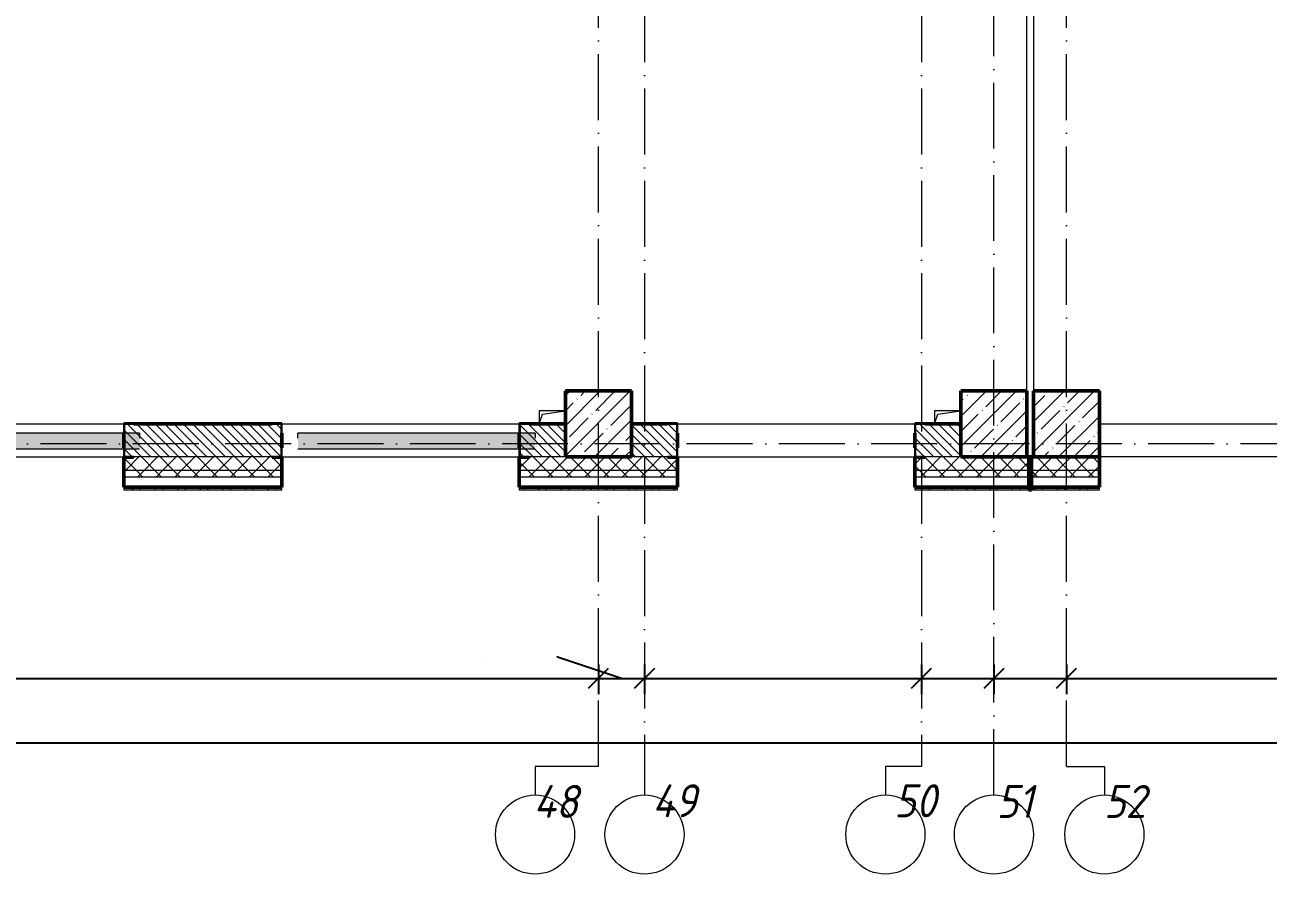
# Model space of a CAD drawing. Header units: millimetres. Extents: x -401725 to 250493, y 305116 to 802890.
# Drawn here: x 48591 to 58021, y 305460 to 311900 of the extents above; entities that cross this region are included whole.
import ezdxf

# ---------------------------------------------------------------- set-up
doc = ezdxf.new("R2010")
doc.units = ezdxf.units.MM
doc.linetypes.add('50_200_ШТРИХ_1Т_ш5_п1_п1_', pattern=[700, 500, -100, 0, -100])
for name, color, linetype, lineweight in [('A-____-____-DIMS', 7, 'Continuous', 9), ('A-FLOR-____-OTLN', 7, 'Continuous', 9), ('A-GENM-____-MCUT', 7, 'Continuous', 25), ('A-GENM-____-OTLN', 7, 'Continuous', 9), ('A-GENM-____-OTLN-1', 7, 'Continuous', 25), ('A-GLAZ-____-OTLN', 7, 'Continuous', 9), ('A-WALL-____-MCUT-2', 7, 'Continuous', 50), ('A-WALL-____-MCUT-3', 7, 'Continuous', 9), ('A-WALL-____-OTLN', 7, 'Continuous', 9), ('A-WALL-____-PATT-1', 7, 'Continuous', 9), ('A-WALL-FNSH-MCUT-1', 7, 'Continuous', 9), ('S-COLS-____-MCUT', 7, 'Continuous', 50), ('S-COLS-____-OTLN', 7, 'Continuous', 9), ('S-GRID-____-IDEN', 7, 'Continuous', 9), ('S-GRID-____-OTLN', 7, 'Continuous', 9), ('S-GRID-____-OTLN-1', 7, '50_200_ШТРИХ_1Т_ш5_п1_п1_', 9)]:
    doc.layers.add(name, color=color, linetype=linetype, lineweight=lineweight)
doc.layers.add('A-GLAZ-____-OTLN-1', color=7, linetype='Continuous', lineweight=9, true_color=0xc0c0c0)
doc.styles.add('ISOCPEUR_I', font='isocpeui.ttf', dxfattribs={"width": 0.9, "height": 2.5})
doc.dimstyles.new('ISO-2_5_0_9К_БОЛЬШОЙ_ОСИ', dxfattribs={"dimscale": 304.8, "dimtxt": 248.995294, "dimasz": 0.492126, "dimexe": 0.393701, "dimexo": 0, "dimgap": 0, "dimtad": 1, "dimdec": 0, "dimzin": 0, "dimdsep": 46, "dimtxsty": 'ISOCPEUR_I', "dimblk1": 'OBLIQUE', "dimblk2": 'OBLIQUE', "dimsah": 1, "dimcen": 0.09, "dimdle": 0.393701, "dimazin": 0, "dimtfac": 1, "dimtdec": 4, "dimtix": 1, "dimtmove": 0, "dimatfit": 3, "dimfxl": 1, "dimtvp": 1, "dimtolj": 1, "dimtzin": 0, "dimarcsym": 2})
doc.dimstyles.new('ISO-2_5_0_9К_БОЛЬШОЙ_ОСИ_1', dxfattribs={"dimscale": 304.8, "dimtxt": 248.995294, "dimasz": 0.492126, "dimexe": 0.393701, "dimexo": 0, "dimgap": 0, "dimtad": 1, "dimdec": 0, "dimzin": 0, "dimdsep": 46, "dimtxsty": 'ISOCPEUR_I', "dimblk1": 'OBLIQUE', "dimblk2": 'OBLIQUE', "dimsah": 1, "dimcen": 0.09, "dimdle": 0.393701, "dimazin": 0, "dimtfac": 1, "dimtdec": 4, "dimtix": 1, "dimtmove": 1, "dimatfit": 3, "dimfxl": 1, "dimtvp": 1, "dimtolj": 1, "dimtzin": 0, "dimarcsym": 2})
pattern_1 = [(45, (-15659.08, 310542.9), (-70.71068, 70.71068), []), (135, (-15659.08, 310542.9), (-70.71068, -70.71068), [])]
pattern_2 = [(135, (-15659.08, 310542.9), (-35.35534, -35.35534), [])]
pattern_3 = [(45, (-15659.08, 310542.9), (-85.53659, 85.53659), []), (45, (-15602.06, 310542.9), (-85.53659, 85.53659), [])]

# ---------------------------------------------------------------- blocks, each defined once
blk = doc.blocks.new('BSC_Колонна _Прямоугольная - 500х500-V53-АР1_План отверстий 2 этажа в осях 1-64_А-ГГ')
at = {"layer": 'S-COLS-____-OTLN'}
h = blk.add_hatch(dxfattribs=at)
h.set_pattern_fill('FP_82', color=256, style=0, pattern_type=2)
h.set_pattern_definition([(45, (-71600, 1668.96), (-114.04925, 114.04925), []), (45, (-71485.95, 1668.96), (-114.04925, 114.04925), [201.613, -40.323, 3.353, -36.97])])
h.paths.add_polyline_path([(-250, -250), (250, -250), (250, 250), (-250, 250)], flags=0)
at = {"layer": 'S-COLS-____-MCUT'}
for p, q in [((250, 250), (-250, 250)), ((-250, 250), (-250, -250)), ((250, -250), (250, 250)), ((-250, -250), (250, -250))]:
    blk.add_line(p, q, dxfattribs=at)
blk = doc.blocks.new('BSC_Колонна _Прямоугольная - 500х500-V55-АР1_План отверстий 2 этажа в осях 1-64_А-ГГ')
at = {"layer": 'S-COLS-____-OTLN'}
h = blk.add_hatch(dxfattribs=at)
h.set_pattern_fill('FP_84', color=256, style=0, pattern_type=2)
h.set_pattern_definition([(45, (-68600, 1668.96), (-114.04925, 114.04925), []), (45, (-68485.95, 1668.96), (-114.04925, 114.04925), [201.613, -40.323, 3.353, -36.97])])
h.paths.add_polyline_path([(-250, -250), (250, -250), (250, 250), (-250, 250)], flags=0)
at = {"layer": 'S-COLS-____-MCUT'}
for p, q in [((250, 250), (-250, 250)), ((-250, 250), (-250, -250)), ((250, -250), (250, 250)), ((-250, -250), (250, -250))]:
    blk.add_line(p, q, dxfattribs=at)
blk = doc.blocks.new('BSC_Колонна _Прямоугольная - 500х500-V112-АР1_План отверстий 2 этажа в осях 1-64_А-ГГ')
at = {"layer": 'S-COLS-____-OTLN'}
h = blk.add_hatch(dxfattribs=at)
h.set_pattern_fill('FP_141', color=256, style=0, pattern_type=2)
h.set_pattern_definition([(45, (-72150, 1668.96), (-114.04925, 114.04925), []), (45, (-72035.95, 1668.96), (-114.04925, 114.04925), [201.613, -40.323, 3.353, -36.97])])
h.paths.add_polyline_path([(-250, -250), (250, -250), (250, 250), (-250, 250)], flags=0)
at = {"layer": 'S-COLS-____-MCUT'}
for p, q in [((250, 250), (-250, 250)), ((-250, 250), (-250, -250)), ((250, -250), (250, 250)), ((-250, -250), (250, -250))]:
    blk.add_line(p, q, dxfattribs=at)
blk = doc.blocks.new('Фахверк_СКБ_Уголок - 250_2700-27497298-АР1_План отверстий 2 этажа в осях 1-64_А-ГГ')
at = {"layer": 'A-GENM-____-MCUT'}
for p, q in [((200, 181), (125, 181)), ((125, 181), (125, 106)), ((125, 106), (131, 106)), ((131, 106), (131, 175)), ((131, 175), (200, 175)), ((200, 175), (200, 181)), ((131, -6), (125, -6)), ((125, -6), (125, -81)), ((125, -81), (200, -81)), ((131, -75), (131, -6)), ((200, -75), (131, -75)), ((200, -81), (200, -75))]:
    blk.add_line(p, q, dxfattribs=at)
blk = doc.blocks.new('AR_Отверстие прямоугольное _в плите_ - AR_Отверстие прямоугольное _в плите_-V161-АР1_План отверстий 2 этажа в осях 1-64_А-ГГ')
at = {"layer": 'A-GENM-____-OTLN'}
for p, q in [((100, 50), (-100, 50)), ((-100, 50), (-100, -50)), ((-100, -50), (-75, 25)), ((-75, 25), (100, 50))]:
    blk.add_line(p, q, dxfattribs=at)
blk = doc.blocks.new('Отлив_СКБ - Отлив витража_120_НВФ-31885689-АР1_План отверстий 2 этажа в осях 1-64_А-ГГ')
at = {"layer": 'A-GLAZ-____-OTLN-1'}
for points in [[(1800, 2), (1800, 120), (0, 120), (0, 2), (1103.1, 2)], [(1103.1, 0), (1800, 0), (1800, 2), (0, 2), (0, 0)]]:
    blk.add_hatch(color=256, dxfattribs=at).paths.add_polyline_path(points, flags=0)
at = {"layer": 'A-GLAZ-____-OTLN'}
for p, q in [((0, 83), (0, 120)), ((1800, 120), (0, 120)), ((1800, 120), (1800, 83)), ((0, 2), (1800, 2)), ((1800, 0), (0, 0))]:
    blk.add_line(p, q, dxfattribs=at)
blk = doc.blocks.new('Стены 8 - Стены 4-31196234-АР1_План отверстий 2 этажа в осях 1-64_А-ГГ')
at = {"layer": 'A-WALL-____-MCUT-2'}
for p, q in [((-1798.5, 41030.2), (-1798.5, 41010.2)), ((-1548.5, 41030.2), (-1798.5, 41030.2)), ((-1548.5, 41010.2), (-1548.5, 41030.2)), ((-1798.5, 41010.2), (-1548.5, 41010.2))]:
    blk.add_line(p, q, dxfattribs=at)
blk = doc.blocks.new('Ось сетки - Круг_Ø6_00__ISO-2_5_0_9K_-25732049-АР1_План отверстий 2 этажа в осях 1-64_А-ГГ')
at = {"layer": 'S-GRID-____-IDEN'}
blk.add_circle((0, 0), 3, dxfattribs=at)
blk = doc.blocks.new('_Oblique')
at = {"color": 0, "linetype": 'ByBlock', "lineweight": -2}
blk.add_line((-0.5, -0.5), (0.5, 0.5), dxfattribs=at)
blk = doc.blocks.new('*D9333')
at = {"layer": 'A-____-____-DIMS', "color": 0, "lineweight": -2, "transparency": 16777216}
for p, q in [((46940.9, 307050.4), (46940.9, 306824.4)), ((52940.9, 307050.4), (52940.9, 306824.4)), ((46820.9, 306944.4), (53060.9, 306944.4))]:
    blk.add_line(p, q, dxfattribs=at)
at = {"layer": 'Defpoints', "color": 0, "transparency": 16777216}
for p in [(46940.9, 307050.4), (52940.9, 307050.4), (52940.9, 306944.4)]:
    blk.add_point(p, dxfattribs=at)
at = {"layer": 'A-____-____-DIMS', "color": 0, "lineweight": -2, "transparency": 16777216, "xscale": 150, "yscale": 150, "zscale": 150, "rotation": 180}
blk.add_blockref('_Oblique', (46940.9, 306944.4), dxfattribs=at)
at = {"layer": 'A-____-____-DIMS', "color": 0, "lineweight": -2, "transparency": 16777216, "xscale": 150, "yscale": 150, "zscale": 150}
blk.add_blockref('_Oblique', (52940.9, 306944.4), dxfattribs=at)
at = {"layer": 'A-____-____-DIMS', "color": 0, "transparency": 16777216, "insert": (49940.9, 306945.6), "char_height": 2.5, "width": 758.478, "attachment_point": 5, "style": 'ISOCPEUR_I'}
blk.add_mtext('\\A1;6000', dxfattribs=at)
blk = doc.blocks.new('*D9334')
at = {"layer": 'A-____-____-DIMS', "color": 0, "lineweight": -2, "transparency": 16777216}
for p, q in [((52631.3, 307104.3), (52626.5, 307104.3)), ((53115.9, 306944.4), (52631.3, 307104.3)), ((52940.9, 307050.4), (52940.9, 306824.4)), ((53290.9, 307050.4), (53290.9, 306824.4)), ((52820.9, 306944.4), (53410.9, 306944.4))]:
    blk.add_line(p, q, dxfattribs=at)
at = {"layer": 'Defpoints', "color": 0, "transparency": 16777216}
for p in [(52940.9, 307050.4), (53290.9, 307050.4), (53290.9, 306944.4)]:
    blk.add_point(p, dxfattribs=at)
at = {"layer": 'A-____-____-DIMS', "color": 0, "lineweight": -2, "transparency": 16777216, "xscale": 150, "yscale": 150, "zscale": 150, "rotation": 180}
blk.add_blockref('_Oblique', (52940.9, 306944.4), dxfattribs=at)
at = {"layer": 'A-____-____-DIMS', "color": 0, "lineweight": -2, "transparency": 16777216, "xscale": 150, "yscale": 150, "zscale": 150}
blk.add_blockref('_Oblique', (53290.9, 306944.4), dxfattribs=at)
at = {"layer": 'A-____-____-DIMS', "color": 0, "transparency": 16777216, "insert": (52062.4, 307107.7), "char_height": 2.5, "width": 568.858, "attachment_point": 1, "line_spacing_factor": 1.149209, "style": 'ISOCPEUR_I'}
blk.add_mtext('\\A1;350', dxfattribs=at)
blk = doc.blocks.new('*D9335')
at = {"layer": 'A-____-____-DIMS', "color": 0, "lineweight": -2, "transparency": 16777216}
for p, q in [((53290.9, 307050.4), (53290.9, 306824.4)), ((55390.9, 307050.4), (55390.9, 306824.4)), ((53170.9, 306944.4), (55510.9, 306944.4))]:
    blk.add_line(p, q, dxfattribs=at)
at = {"layer": 'Defpoints', "color": 0, "transparency": 16777216}
for p in [(53290.9, 307050.4), (55390.9, 307050.4), (55390.9, 306944.4)]:
    blk.add_point(p, dxfattribs=at)
at = {"layer": 'A-____-____-DIMS', "color": 0, "lineweight": -2, "transparency": 16777216, "xscale": 150, "yscale": 150, "zscale": 150, "rotation": 180}
blk.add_blockref('_Oblique', (53290.9, 306944.4), dxfattribs=at)
at = {"layer": 'A-____-____-DIMS', "color": 0, "lineweight": -2, "transparency": 16777216, "xscale": 150, "yscale": 150, "zscale": 150}
blk.add_blockref('_Oblique', (55390.9, 306944.4), dxfattribs=at)
at = {"layer": 'A-____-____-DIMS', "color": 0, "transparency": 16777216, "insert": (54340.9, 306945.6), "char_height": 2.5, "width": 701.018, "attachment_point": 5, "style": 'ISOCPEUR_I'}
blk.add_mtext('\\A1;2100', dxfattribs=at)
blk = doc.blocks.new('*D9336')
at = {"layer": 'A-____-____-DIMS', "color": 0, "lineweight": -2, "transparency": 16777216}
for p, q in [((55390.9, 307050.4), (55390.9, 306824.4)), ((55940.9, 307050.4), (55940.9, 306824.4)), ((55270.9, 306944.4), (56060.9, 306944.4))]:
    blk.add_line(p, q, dxfattribs=at)
at = {"layer": 'Defpoints', "color": 0, "transparency": 16777216}
for p in [(55390.9, 307050.4), (55940.9, 307050.4), (55940.9, 306944.4)]:
    blk.add_point(p, dxfattribs=at)
at = {"layer": 'A-____-____-DIMS', "color": 0, "lineweight": -2, "transparency": 16777216, "xscale": 150, "yscale": 150, "zscale": 150, "rotation": 180}
blk.add_blockref('_Oblique', (55390.9, 306944.4), dxfattribs=at)
at = {"layer": 'A-____-____-DIMS', "color": 0, "lineweight": -2, "transparency": 16777216, "xscale": 150, "yscale": 150, "zscale": 150}
blk.add_blockref('_Oblique', (55940.9, 306944.4), dxfattribs=at)
at = {"layer": 'A-____-____-DIMS', "color": 0, "transparency": 16777216, "insert": (55665.9, 306945.6), "char_height": 2.5, "width": 568.858, "attachment_point": 5, "style": 'ISOCPEUR_I'}
blk.add_mtext('\\A1;550', dxfattribs=at)
blk = doc.blocks.new('*D9337')
at = {"layer": 'A-____-____-DIMS', "color": 0, "lineweight": -2, "transparency": 16777216}
for p, q in [((55940.9, 307050.4), (55940.9, 306824.4)), ((56490.9, 307050.4), (56490.9, 306824.4)), ((55820.9, 306944.4), (56610.9, 306944.4))]:
    blk.add_line(p, q, dxfattribs=at)
at = {"layer": 'Defpoints', "color": 0, "transparency": 16777216}
for p in [(55940.9, 307050.4), (56490.9, 307050.4), (56490.9, 306944.4)]:
    blk.add_point(p, dxfattribs=at)
at = {"layer": 'A-____-____-DIMS', "color": 0, "lineweight": -2, "transparency": 16777216, "xscale": 150, "yscale": 150, "zscale": 150, "rotation": 180}
blk.add_blockref('_Oblique', (55940.9, 306944.4), dxfattribs=at)
at = {"layer": 'A-____-____-DIMS', "color": 0, "lineweight": -2, "transparency": 16777216, "xscale": 150, "yscale": 150, "zscale": 150}
blk.add_blockref('_Oblique', (56490.9, 306944.4), dxfattribs=at)
at = {"layer": 'A-____-____-DIMS', "color": 0, "transparency": 16777216, "insert": (56215.9, 306945.6), "char_height": 2.5, "width": 568.858, "attachment_point": 5, "style": 'ISOCPEUR_I'}
blk.add_mtext('\\A1;550', dxfattribs=at)
blk = doc.blocks.new('*D9338')
at = {"layer": 'A-____-____-DIMS', "color": 0, "lineweight": -2, "transparency": 16777216}
for p, q in [((56490.9, 307050.4), (56490.9, 306824.4)), ((59490.9, 307050.4), (59490.9, 306824.4)), ((56370.9, 306944.4), (59610.9, 306944.4))]:
    blk.add_line(p, q, dxfattribs=at)
at = {"layer": 'Defpoints', "color": 0, "transparency": 16777216}
for p in [(56490.9, 307050.4), (59490.9, 307050.4), (59490.9, 306944.4)]:
    blk.add_point(p, dxfattribs=at)
at = {"layer": 'A-____-____-DIMS', "color": 0, "lineweight": -2, "transparency": 16777216, "xscale": 150, "yscale": 150, "zscale": 150, "rotation": 180}
blk.add_blockref('_Oblique', (56490.9, 306944.4), dxfattribs=at)
at = {"layer": 'A-____-____-DIMS', "color": 0, "lineweight": -2, "transparency": 16777216, "xscale": 150, "yscale": 150, "zscale": 150}
blk.add_blockref('_Oblique', (59490.9, 306944.4), dxfattribs=at)
at = {"layer": 'A-____-____-DIMS', "color": 0, "transparency": 16777216, "insert": (57990.9, 306945.6), "char_height": 2.5, "width": 758.478, "attachment_point": 5, "style": 'ISOCPEUR_I'}
blk.add_mtext('\\A1;3000', dxfattribs=at)
blk = doc.blocks.new('*D9380')
at = {"layer": 'A-____-____-DIMS', "color": 0, "lineweight": -2, "transparency": 16777216}
for p, q in [((-18009.1, 306562.2), (-18009.1, 306336.2)), ((85490.9, 306562.2), (85490.9, 306336.2)), ((-18129.1, 306456.2), (85610.9, 306456.2))]:
    blk.add_line(p, q, dxfattribs=at)
at = {"layer": 'Defpoints', "color": 0, "transparency": 16777216}
for p in [(-18009.1, 306562.2), (85490.9, 306562.2), (85490.9, 306456.2)]:
    blk.add_point(p, dxfattribs=at)
at = {"layer": 'A-____-____-DIMS', "color": 0, "lineweight": -2, "transparency": 16777216, "xscale": 150, "yscale": 150, "zscale": 150, "rotation": 180}
blk.add_blockref('_Oblique', (-18009.1, 306456.2), dxfattribs=at)
at = {"layer": 'A-____-____-DIMS', "color": 0, "lineweight": -2, "transparency": 16777216, "xscale": 150, "yscale": 150, "zscale": 150}
blk.add_blockref('_Oblique', (85490.9, 306456.2), dxfattribs=at)
at = {"layer": 'A-____-____-DIMS', "color": 0, "transparency": 16777216, "insert": (33740.9, 306457.4), "char_height": 2.5, "width": 1080.257, "attachment_point": 5, "style": 'ISOCPEUR_I'}
blk.add_mtext('\\A1;103500', dxfattribs=at)

msp = doc.modelspace()

# ---------------------------------------------------------------- hatches: boundary and pattern name
at = {"layer": 'A-WALL-____-PATT-1'}
h = msp.add_hatch(dxfattribs=at)
h.set_pattern_fill('FP_6', color=256, style=0, pattern_type=2)
h.set_pattern_definition(pattern_2)
h.paths.add_polyline_path([(52374.6042, 308623.9433), (52690.9187, 308623.9433), (52690.9187, 308873.9433), (52346.9187, 308873.9433), (52346.9187, 308804.9433), (52340.9187, 308804.9433), (52340.9187, 308692.9433), (52346.9187, 308692.9433), (52346.9187, 308623.9433)], flags=0)
h.paths.add_polyline_path([(50534.9187, 308623.9433), (50534.9187, 308692.9433), (50540.6156, 308692.9433), (50540.6156, 308804.9433), (50534.9187, 308804.9433), (50534.9187, 308873.9433), (49346.9187, 308873.9433), (49346.9187, 308804.9433), (49340.9187, 308804.9433), (49340.9187, 308692.9433), (49346.9187, 308692.9433), (49346.9187, 308623.9433), (50465.9187, 308623.9433)], flags=0)
h.paths.add_polyline_path([(47465.9187, 308623.9433), (47534.9187, 308623.9433), (47534.9187, 308692.9433), (47540.9187, 308692.9433), (47540.9187, 308804.9433), (47534.9187, 308804.9433), (47534.9187, 308873.9433), (47190.9187, 308873.9433), (47190.9187, 308623.9433)], flags=0)
h = msp.add_hatch(dxfattribs=at)
h.set_pattern_fill('FP_6', color=256, style=0, pattern_type=2)
h.set_pattern_definition(pattern_2)
h.paths.add_polyline_path([(55346.9187, 308623.9433), (55690.9187, 308623.9433), (55690.9187, 308873.9433), (55346.9187, 308873.9433), (55346.9187, 308804.9433), (55340.9187, 308804.9433), (55340.9187, 308692.9433), (55346.9187, 308692.9433), (55346.9187, 308628.229)], flags=0)
h.paths.add_polyline_path([(53190.9187, 308623.9433), (53534.9187, 308623.9433), (53534.9187, 308692.9433), (53540.9187, 308692.9433), (53540.9187, 308804.9433), (53534.9187, 308804.9433), (53534.9187, 308873.9433), (53190.9187, 308873.9433)], flags=0)
h = msp.add_hatch(dxfattribs=at)
h.set_pattern_fill('FP_1', color=256, style=0, pattern_type=2)
h.set_pattern_definition(pattern_1)
h.paths.add_polyline_path([(85590.9187, 308523.9433), (85590.9187, 308623.9433), (76565.9187, 308623.9433), (76565.9187, 308617.9433), (76490.9187, 308617.9433), (76490.9187, 308523.9433), (85090.9187, 308523.9433)], flags=0)
h.paths.add_polyline_path([(74690.9187, 308523.9433), (74690.9187, 308617.9433), (74615.9187, 308617.9433), (74615.9187, 308623.9433), (66740.9187, 308623.9433), (66740.9187, 308523.9433), (74467.9078, 308523.9433)], flags=0)
h.paths.add_polyline_path([(65240.9187, 308523.9433), (65740.9187, 308523.9433), (65740.9187, 308623.9433), (64615.9187, 308623.9433), (64615.9187, 308617.9433), (64540.9187, 308617.9433), (64540.9187, 308523.9433), (64615.9187, 308523.9433)], flags=0)
h.paths.add_polyline_path([(55340.9187, 308523.9433), (56740.9187, 308523.9433), (56740.9187, 308623.9433), (55415.9187, 308623.9433), (55415.9187, 308617.9433), (55340.9187, 308617.9433)], flags=0)
h.paths.add_polyline_path([(53190.9187, 308523.9433), (53540.9187, 308523.9433), (53540.9187, 308617.9433), (53465.9187, 308617.9433), (53465.9187, 308623.9433), (52415.9187, 308623.9433), (52415.9187, 308617.9433), (52340.9187, 308617.9433), (52340.9187, 308523.9433), (52690.9187, 308523.9433)], flags=0)
h.paths.add_polyline_path([(50540.6156, 308523.9433), (50540.6156, 308617.9433), (50465.9187, 308617.9433), (50465.9187, 308623.9433), (49415.9187, 308623.9433), (49415.9187, 308617.9433), (49340.9187, 308617.9433), (49340.9187, 308523.9433), (49723.4078, 308523.9433)], flags=0)
h.paths.add_polyline_path([(47540.9187, 308523.9433), (47540.9187, 308617.9433), (47465.9187, 308617.9433), (47465.9187, 308623.9433), (46415.9187, 308623.9433), (46415.9187, 308617.9433), (46340.9187, 308617.9433), (46340.9187, 308523.9433), (47072.2113, 308523.9433)], flags=0)
h.paths.add_polyline_path([(43690.9187, 308523.9433), (44540.9187, 308523.9433), (44540.9187, 308617.9433), (44465.9187, 308617.9433), (44465.9187, 308623.9433), (43415.9187, 308623.9433), (43415.9187, 308617.9433), (43340.9187, 308617.9433), (43340.9083, 308523.9433), (43537.2827, 308523.9433)], flags=0)
h.paths.add_polyline_path([(38234.8899, 308523.9433), (38540.9083, 308523.9433), (38540.9083, 308617.9433), (38465.9187, 308617.9433), (38465.9187, 308623.9433), (37415.9187, 308623.9433), (37415.9187, 308617.9433), (37340.9187, 308617.9433), (37340.9135, 308523.9433), (38190.9187, 308523.9433)], flags=0)
h.paths.add_polyline_path([(34340.9187, 308523.9433), (35540.9135, 308523.9433), (35540.9135, 308617.9433), (35465.9187, 308617.9433), (35465.9187, 308623.9433), (34415.9187, 308623.9433), (34415.9187, 308617.9433), (34340.9187, 308617.9433)], flags=0)
h.paths.add_polyline_path([(32048.7649, 308523.9433), (32540.9187, 308523.9433), (32540.9187, 308617.9433), (32465.9187, 308617.9433), (32465.9187, 308623.9433), (31415.9187, 308623.9433), (31415.9187, 308617.9433), (31340.9187, 308617.9433), (31340.9187, 308523.9433), (31415.9187, 308523.9433)], flags=0)
h.paths.add_polyline_path([(29397.5685, 308523.9433), (29540.9187, 308523.9433), (29540.9187, 308617.9433), (29465.9187, 308617.9433), (29465.9187, 308623.9433), (28415.9187, 308623.9433), (28415.9187, 308617.9433), (28340.9187, 308617.9433), (28340.9187, 308523.9433), (29190.9187, 308523.9433)], flags=0)
h.paths.add_polyline_path([(26540.9187, 308523.9433), (26540.9187, 308617.9433), (26465.9187, 308617.9433), (26465.9187, 308623.9433), (25415.9187, 308623.9433), (25415.9187, 308617.9433), (25340.9187, 308617.9433), (25340.9187, 308523.9433), (26465.9187, 308523.9433)], flags=0)
h.paths.add_polyline_path([(23540.9187, 308523.9433), (23540.9187, 308617.9433), (23465.9187, 308618.5861), (23465.9187, 308623.9433), (22140.9187, 308623.9433), (22140.9187, 308523.9433), (23534.9187, 308523.9433)], flags=0)
h.paths.add_polyline_path([(19140.9187, 308523.9433), (20340.9187, 308523.9433), (20340.9187, 308617.9433), (20265.9187, 308617.9433), (20265.9187, 308623.9433), (19140.9187, 308623.9433)], flags=0)
h.paths.add_polyline_path([(17334.9187, 308523.9433), (17340.9187, 308523.9433), (17340.9187, 308617.9433), (17265.9187, 308617.9433), (17265.9187, 308623.9433), (16215.9187, 308623.9433), (16215.9187, 308617.9433), (16140.9187, 308617.9433), (16141.5863, 308523.9433), (17265.9187, 308523.9433)], flags=0)
h.paths.add_polyline_path([(14265.9187, 308523.9433), (14340.9187, 308523.9433), (14340.9187, 308617.9433), (14265.9187, 308617.9433), (14265.9187, 308623.9433), (13140.9187, 308623.9433), (13140.9187, 308523.9433), (13640.9187, 308523.9433)], flags=0)
h.paths.add_polyline_path([(10640.9187, 308523.9433), (11340.9187, 308523.9433), (11340.9187, 308617.9433), (11265.9187, 308617.9433), (11265.9187, 308623.9433), (10140.9187, 308623.9433), (10140.9187, 308523.9433)], flags=0)
h.paths.add_polyline_path([(8340.9187, 308523.9433), (8340.9187, 308617.9433), (8265.9187, 308617.9433), (8265.9187, 308623.9433), (7215.9187, 308623.9433), (7215.9187, 308617.9433), (7140.9187, 308617.9433), (7140.9187, 308523.9433), (7304.2649, 308523.9433)], flags=0)
h.paths.add_polyline_path([(5265.9187, 308523.9433), (5340.9187, 308523.9433), (5340.9187, 308617.9433), (5265.9187, 308617.9433), (5265.9187, 308623.9433), (4140.9187, 308623.9433), (4140.9187, 308523.9433), (4653.0684, 308523.9433)], flags=0)
h.paths.add_polyline_path([(1140.9187, 308523.9433), (2340.9187, 308523.9433), (2340.9187, 308617.9433), (2265.9187, 308617.9433), (2265.9187, 308623.9433), (1140.9187, 308623.9433)], flags=0)
h.paths.add_polyline_path([(-659.0813, 308523.9433), (-659.0813, 308617.9433), (-734.0813, 308617.9433), (-734.0813, 308623.9433), (-1784.0813, 308623.9433), (-1784.0813, 308617.9433), (-1859.0813, 308617.9433), (-1859.0813, 308523.9433), (-759.0813, 308523.9433)], flags=0)
h.paths.add_polyline_path([(-2859.0813, 308523.9433), (-2859.0813, 308617.9433), (-2934.0813, 308617.9433), (-2934.0813, 308623.9433), (-8184.0813, 308623.9433), (-8184.0813, 308617.9433), (-8259.0813, 308617.9433), (-8259.0813, 308523.9433), (-3300.5209, 308523.9433)], flags=0)
h.paths.add_polyline_path([(-10359.0813, 308523.9433), (-9259.0813, 308523.9433), (-9259.0813, 308617.9433), (-9334.0813, 308617.9433), (-9334.0813, 308623.9433), (-18109.0813, 308623.9433), (-18109.0813, 308523.9433), (-10370.378, 308523.9433)], flags=0)
h = msp.add_hatch(dxfattribs=at)
h.set_pattern_fill('FP_1', color=256, style=0, pattern_type=2)
h.set_pattern_definition(pattern_1)
h.paths.add_polyline_path([(85590.9187, 308473.9433), (85690.9187, 308473.9433), (85690.9187, 308523.9433), (76490.9187, 308523.9433), (76490.9187, 308473.9433), (85072.6935, 308473.9433)], flags=0)
h.paths.add_polyline_path([(73584.1756, 308473.9433), (74690.9187, 308473.9433), (74690.9187, 308523.9433), (66740.9187, 308523.9433), (66740.9187, 308473.9433), (72700.4435, 308473.9433)], flags=0)
h.paths.add_polyline_path([(64540.9187, 308473.9433), (65740.9187, 308473.9433), (65740.9187, 308523.9433), (64540.9187, 308523.9433)], flags=0)
h.paths.add_polyline_path([(56740.9187, 308473.9433), (56740.9187, 308523.9433), (55340.9187, 308523.9433), (55340.9187, 308473.9433), (55909.5328, 308473.9433)], flags=0)
h.paths.add_polyline_path([(53540.9187, 308473.9433), (53540.9187, 308523.9433), (52340.9187, 308523.9433), (52340.9187, 308473.9433), (53258.3363, 308473.9433)], flags=0)
h.paths.add_polyline_path([(49723.4078, 308473.9433), (50540.6156, 308473.9433), (50540.6156, 308523.9433), (49340.9187, 308523.9433), (49340.9187, 308473.9433)], flags=0)
h.paths.add_polyline_path([(47540.9187, 308473.9433), (47540.9187, 308523.9433), (46340.9187, 308523.9433), (46340.9187, 308473.9433), (47072.2113, 308473.9433)], flags=0)
h.paths.add_polyline_path([(44421.0149, 308473.9433), (44540.9187, 308473.9433), (44540.9187, 308523.9433), (43340.9083, 308523.9433), (43340.9083, 308473.9433), (43537.2827, 308473.9433)], flags=0)
h.paths.add_polyline_path([(38540.9083, 308473.9433), (38540.9083, 308523.9433), (37340.9135, 308523.9433), (37340.9135, 308473.9433), (38234.8899, 308473.9433)], flags=0)
h.paths.add_polyline_path([(35540.9135, 308473.9433), (35540.9135, 308523.9433), (34340.9187, 308523.9433), (34340.9187, 308473.9433), (34699.9613, 308473.9433)], flags=0)
h.paths.add_polyline_path([(31340.9187, 308473.9433), (32540.9187, 308473.9433), (32540.9187, 308523.9433), (31340.9187, 308523.9433)], flags=0)
h.paths.add_polyline_path([(29397.5685, 308473.9433), (29540.9187, 308473.9433), (29540.9187, 308523.9433), (28340.9187, 308523.9433), (28340.9187, 308473.9433), (28513.8363, 308473.9433)], flags=0)
h.paths.add_polyline_path([(26540.9187, 308473.9433), (26540.9187, 308523.9433), (25340.9187, 308523.9433), (25340.9187, 308473.9433), (25862.6399, 308473.9433)], flags=0)
h.paths.add_polyline_path([(23211.4434, 308473.9433), (23540.9187, 308473.9433), (23540.9187, 308523.9433), (22140.9187, 308523.9433), (22140.9187, 308473.9433), (22327.7113, 308473.9433)], flags=0)
h.paths.add_polyline_path([(20340.9187, 308473.9433), (20340.9187, 308523.9433), (19140.9187, 308523.9433), (19140.9187, 308473.9433), (19676.5149, 308473.9433)], flags=0)
h.paths.add_polyline_path([(17340.9187, 308473.9433), (17340.9187, 308523.9433), (16140.9187, 308523.9433), (16141.5863, 308473.9433)], flags=0)
h.paths.add_polyline_path([(14340.9187, 308473.9433), (14340.9187, 308523.9433), (13140.9187, 308523.9433), (13140.9187, 308473.9433)], flags=0)
h.paths.add_polyline_path([(10140.9187, 308473.9433), (11340.9187, 308473.9433), (11340.9187, 308523.9433), (10140.9187, 308523.9433)], flags=0)
h.paths.add_polyline_path([(8340.9187, 308473.9433), (8340.9187, 308523.9433), (7140.9187, 308523.9433), (7140.9187, 308473.9433), (7304.2649, 308473.9433)], flags=0)
h.paths.add_polyline_path([(5340.9187, 308473.9433), (5340.9187, 308523.9433), (4140.9187, 308523.9433), (4140.9187, 308473.9433), (4653.0684, 308473.9433)], flags=0)
h.paths.add_polyline_path([(2340.9187, 308473.9433), (2340.9187, 308523.9433), (1140.9187, 308523.9433), (1140.9187, 308473.9433), (2001.872, 308473.9433)], flags=0)
h.paths.add_polyline_path([(-659.0813, 308473.9433), (-659.0813, 308523.9433), (-1859.0813, 308523.9433), (-1859.0813, 308473.9433), (-1533.0566, 308473.9433)], flags=0)
h.paths.add_polyline_path([(-2859.0813, 308473.9433), (-2859.0813, 308523.9433), (-8259.0813, 308523.9433), (-8259.0813, 308473.9433), (-3300.5209, 308473.9433)], flags=0)
h.paths.add_polyline_path([(-9259.0813, 308473.9433), (-9259.0813, 308523.9433), (-18209.0813, 308523.9433), (-18209.0813, 308473.9433), (-10370.378, 308473.9433)], flags=0)
h = msp.add_hatch(dxfattribs=at)
h.set_pattern_fill('FP_3', color=256, style=0, pattern_type=2)
h.set_pattern_definition(pattern_3)
h.paths.add_polyline_path([(55909.5328, 308373.9433), (56205.9187, 308373.9433), (56205.9187, 308393.9433), (55341.9187, 308393.9433), (55341.9187, 308373.9433)], flags=0)
h.paths.add_polyline_path([(53258.3363, 308373.9433), (53540.9187, 308373.9433), (53540.9187, 308393.9433), (52340.9187, 308393.9433), (52340.9187, 308373.9433), (52374.6042, 308373.9433)], flags=0)
h.paths.add_polyline_path([(50540.6156, 308373.9433), (50540.6156, 308393.9433), (49340.9187, 308393.9433), (49340.9187, 308373.9433), (49723.4078, 308373.9433)], flags=0)
h.paths.add_polyline_path([(46341.9187, 308373.9433), (47540.9187, 308373.9433), (47540.9187, 308393.9433), (46341.9187, 308393.9433)], flags=0)
h.paths.add_polyline_path([(44421.0149, 308373.9433), (44540.9187, 308373.9433), (44540.9187, 308393.9433), (43340.9187, 308393.9433), (43340.9187, 308373.9433), (43537.2827, 308373.9433)], flags=0)
h.paths.add_polyline_path([(37351.1577, 308373.9433), (38540.9187, 308373.9433), (38540.9187, 308393.9433), (37340.9187, 308393.9433), (37340.9187, 308373.9433)], flags=0)
h.paths.add_polyline_path([(35540.9187, 308373.9433), (35540.9187, 308393.9433), (34340.9187, 308393.9433), (34340.9187, 308373.9433), (34699.9613, 308373.9433)], flags=0)
h.paths.add_polyline_path([(32048.7649, 308373.9433), (32540.9187, 308373.9433), (32540.9187, 308393.9433), (31340.9187, 308393.9433), (31340.9187, 308373.9433)], flags=0)
h.paths.add_polyline_path([(29397.5685, 308373.9433), (29540.9187, 308373.9433), (29540.9187, 308393.9433), (28340.9187, 308393.9433), (28340.9187, 308373.9433), (28513.8363, 308373.9433)], flags=0)
h.paths.add_polyline_path([(25862.6399, 308373.9433), (26540.9187, 308373.9433), (26540.9187, 308393.9433), (25340.9187, 308393.9433), (25340.9187, 308373.9433)], flags=0)
h.paths.add_polyline_path([(23211.4434, 308373.9433), (23540.9187, 308373.9433), (23540.9187, 308393.9433), (22675.9187, 308393.9433), (22675.9187, 308373.9433)], flags=0)
h = msp.add_hatch(dxfattribs=at)
h.set_pattern_fill('FP_3', color=256, style=0, pattern_type=2)
h.set_pattern_definition(pattern_3)
h.paths.add_polyline_path([(85820.9187, 308373.9433), (85820.9187, 308393.9433), (76490.9187, 308393.9433), (76490.9187, 308373.9433), (85072.6935, 308373.9433)], flags=0)
h.paths.add_polyline_path([(74690.9187, 308373.9433), (74690.9187, 308393.9433), (66740.9187, 308393.9433), (66740.9187, 308373.9433), (74467.9078, 308373.9433)], flags=0)
h.paths.add_polyline_path([(64540.9187, 308373.9433), (65740.9187, 308373.9433), (65740.9187, 308393.9433), (64540.9187, 308393.9433)], flags=0)
h.paths.add_polyline_path([(56740.9187, 308373.9433), (56740.9187, 308393.9433), (56225.9187, 308393.9433), (56225.9187, 308373.9433)], flags=0)

# ---------------------------------------------------------------- linework, layer by layer
at = {"layer": 'A-FLOR-____-OTLN'}
for p, q in [((56240.9187, 316123.9433), (56240.9187, 309123.9433)), ((56190.9187, 309123.9433), (56190.9187, 315723.9433))]:
    msp.add_line(p, q, dxfattribs=at)
at = {"layer": 'A-WALL-____-MCUT-2'}
for p, q in [((50465.9187, 308873.9433), (49415.9187, 308873.9433)), ((52690.9187, 308873.9433), (52415.9187, 308873.9433)), ((53465.9187, 308873.9433), (53190.9187, 308873.9433)), ((55690.9187, 308873.9433), (55415.9187, 308873.9433)), ((49340.9187, 308804.9433), (49340.9187, 308692.9433)), ((50540.6156, 308692.9433), (50540.6156, 308804.9433)), ((52340.9187, 308804.9433), (52340.9187, 308692.9433)), ((53540.9187, 308692.9433), (53540.9187, 308804.9433)), ((55340.9187, 308804.9433), (55340.9187, 308692.9433)), ((49340.9187, 308617.9433), (49340.9187, 308393.9433)), ((50540.6156, 308393.9433), (50540.6156, 308617.9433)), ((52340.9187, 308617.9433), (52340.9187, 308393.9433)), ((53540.9187, 308393.9433), (53540.9187, 308617.9433)), ((55340.9187, 308617.9433), (55340.9187, 308393.9433)), ((56240.9187, 308623.9433), (56190.9187, 308623.9433)), ((56740.9187, 308393.9433), (56740.9187, 308623.9433)), ((49340.9187, 308393.9433), (50540.6156, 308393.9433)), ((52340.9187, 308393.9433), (53540.9187, 308393.9433)), ((55340.9187, 308393.9433), (56740.9187, 308393.9433))]:
    msp.add_line(p, q, dxfattribs=at)
at = {"layer": 'A-WALL-____-MCUT-3'}
for p, q in [((50465.9187, 308623.9433), (49415.9187, 308623.9433)), ((52690.9187, 308623.9433), (52415.9187, 308623.9433)), ((53465.9187, 308623.9433), (53190.9187, 308623.9433)), ((55690.9187, 308623.9433), (55415.9187, 308623.9433)), ((49340.9187, 308523.9433), (50540.6156, 308523.9433)), ((49340.9187, 308473.9433), (50540.6156, 308473.9433)), ((52340.9187, 308523.9433), (53540.9187, 308523.9433)), ((52340.9187, 308473.9433), (53540.9187, 308473.9433)), ((55340.9187, 308523.9433), (56740.9187, 308523.9433)), ((55340.9187, 308473.9433), (56740.9187, 308473.9433))]:
    msp.add_line(p, q, dxfattribs=at)
at = {"layer": 'A-WALL-____-OTLN'}
for p, q in [((47540.9187, 308873.9433), (49340.9187, 308873.9433)), ((50540.9187, 308873.9433), (52340.9187, 308873.9433)), ((53540.9187, 308873.9433), (55340.9187, 308873.9433)), ((56740.9187, 308873.9433), (59240.9187, 308873.9433)), ((47540.9187, 308623.9433), (49340.9187, 308623.9433)), ((50540.9187, 308623.9433), (52340.9187, 308623.9433)), ((53540.9187, 308623.9433), (55340.9187, 308623.9433)), ((56740.9187, 308623.9433), (56740.9187, 308623.9433)), ((59240.9187, 308623.9433), (56740.9187, 308623.9433)), ((50540.9187, 308373.9433), (50540.6156, 308373.9433))]:
    msp.add_line(p, q, dxfattribs=at)
at = {"layer": 'A-WALL-FNSH-MCUT-1'}
for p, q in [((49340.9187, 308393.9433), (49340.9187, 308373.9433)), ((49340.9187, 308373.9433), (50540.6156, 308373.9433)), ((50540.6156, 308373.9433), (50540.6156, 308393.9433)), ((52340.9187, 308393.9433), (52340.9187, 308393.9433)), ((52340.9187, 308393.9433), (52340.9187, 308373.9433)), ((52340.9187, 308373.9433), (53540.9187, 308373.9433)), ((53540.9187, 308373.9433), (53540.9187, 308393.9433)), ((55341.9187, 308393.9433), (55341.9187, 308373.9433)), ((55341.9187, 308373.9433), (56205.9187, 308373.9433)), ((56205.9187, 308373.9433), (56205.9187, 308393.9433)), ((56225.9187, 308393.9433), (56225.9187, 308373.9433)), ((56225.9187, 308373.9433), (56740.9187, 308373.9433)), ((56740.9187, 308373.9433), (56740.9187, 308393.9433)), ((56740.9187, 308393.9433), (56740.9187, 308393.9433))]:
    msp.add_line(p, q, dxfattribs=at)
at = {"layer": 'S-GRID-____-OTLN'}
for p, q in [((52460.8244, 306277.1346), (52460.8244, 306060.2949)), ((52940.9187, 306277.1346), (52460.8244, 306277.1346)), ((55117.6849, 306277.1346), (55117.6849, 306060.2949)), ((55390.9187, 306277.1346), (55117.6849, 306277.1346)), ((56490.9187, 306277.1346), (56778.6802, 306277.1346)), ((56778.6802, 306277.1346), (56778.6802, 306060.2949))]:
    msp.add_line(p, q, dxfattribs=at)
at = {"layer": 'S-GRID-____-OTLN-1'}
for p, q in [((53290.9187, 360423.8609), (53290.9187, 306060.2949)), ((55390.9187, 360423.8609), (55390.9187, 306277.1346)), ((52940.9187, 306277.1346), (52940.9187, 320693.4406)), ((55940.9187, 306060.2949), (55940.9187, 320693.4406)), ((56490.9187, 306277.1346), (56490.9187, 320693.4406)), ((88415.3253, 308723.9433), (-20327.8515, 308723.9433))]:
    msp.add_line(p, q, dxfattribs=at)

# ---------------------------------------------------------------- block references
at = {"layer": 'A-GENM-____-OTLN'}
for p in [(52590.9187, 308923.9433), (55590.9187, 308923.9433)]:
    msp.add_blockref('AR_Отверстие прямоугольное _в плите_ - AR_Отверстие прямоугольное _в плите_-V161-АР1_План отверстий 2 этажа в осях 1-64_А-ГГ', p, dxfattribs=at)
at = {"layer": 'A-GENM-____-OTLN-1'}
for p in [(49215.9187, 308698.9433), (52215.9187, 308698.9433), (55215.9187, 308698.9433)]:
    msp.add_blockref('Фахверк_СКБ_Уголок - 250_2700-27497298-АР1_План отверстий 2 этажа в осях 1-64_А-ГГ', p, dxfattribs=at)
at = {"layer": 'A-GENM-____-OTLN-1', "rotation": 180}
for p in [(50665.9187, 308798.9433), (53665.9187, 308798.9433)]:
    msp.add_blockref('Фахверк_СКБ_Уголок - 250_2700-27497298-АР1_План отверстий 2 этажа в осях 1-64_А-ГГ', p, dxfattribs=at)
at = {"layer": 'A-GLAZ-____-OTLN'}
for p in [(47661.4337, 308682.553), (50661.4337, 308682.553)]:
    msp.add_blockref('Отлив_СКБ - Отлив витража_120_НВФ-31885689-АР1_План отверстий 2 этажа в осях 1-64_А-ГГ', p, dxfattribs=at)
at = {"layer": 'A-WALL-____-OTLN', "rotation": 89.9999999999999}
msp.add_blockref('Стены 8 - Стены 4-31196234-АР1_План отверстий 2 этажа в осях 1-64_А-ГГ', (97236.1607, 310172.455), dxfattribs=at)
at = {"layer": 'S-COLS-____-OTLN'}
for name, p in [('BSC_Колонна _Прямоугольная - 500х500-V55-АР1_План отверстий 2 этажа в осях 1-64_А-ГГ', (52940.9187, 308873.9433)), ('BSC_Колонна _Прямоугольная - 500х500-V53-АР1_План отверстий 2 этажа в осях 1-64_А-ГГ', (55940.9187, 308873.9433)), ('BSC_Колонна _Прямоугольная - 500х500-V112-АР1_План отверстий 2 этажа в осях 1-64_А-ГГ', (56490.9187, 308873.9433))]:
    msp.add_blockref(name, p, dxfattribs=at)
at = {"layer": 'S-GRID-____-IDEN', "xscale": 99.99999999999993, "yscale": 99.99999999999993, "zscale": 99.99999999999993}
for p in [(52460.8244, 305760.2949), (55940.9187, 305760.2949), (56778.6802, 305760.2949)]:
    msp.add_blockref('Ось сетки - Круг_Ø6_00__ISO-2_5_0_9K_-25732049-АР1_План отверстий 2 этажа в осях 1-64_А-ГГ', p, dxfattribs=at)
at = {"layer": 'S-GRID-____-IDEN', "xscale": 99.99999999999993, "yscale": 99.99999999999993, "zscale": 99.99999999999993, "rotation": 180}
for p in [(53290.9187, 305760.2949), (55117.6849, 305760.2949)]:
    msp.add_blockref('Ось сетки - Круг_Ø6_00__ISO-2_5_0_9K_-25732049-АР1_План отверстий 2 этажа в осях 1-64_А-ГГ', p, dxfattribs=at)

# ---------------------------------------------------------------- texts
at = {"layer": 'S-GRID-____-IDEN', "char_height": 250, "attachment_point": 1, "style": 'ISOCPEUR_I'}
for s, insert, width in [('48', (52448.5612, 306136.3233), 425.696062), ('49', (53349.2122, 306141.4823), 425.696062), ('50', (55184.9783, 306141.4823), 404.0505), ('51', (55961.5055, 306136.3233), 346.329), ('52', (56775.417, 306136.3233), 404.0505)]:
    msp.add_mtext(s, dxfattribs=dict(at, insert=insert, width=width))

# ---------------------------------------------------------------- dimensions: what is measured, and where the dimension line sits
at = {"layer": 'A-____-____-DIMS'}
for base, p1, p2, override, picture, middle in [((52940.9187, 306944.3783), (46940.9187, 307050.4444), (52940.9187, 307050.4444), {"dimpost": '<>', "dimfxl": 6000}, '*D9333', (49940.9187, 306945.6283)), ((55390.9187, 306944.3783), (53290.9187, 307050.4444), (55390.9187, 307050.4444), {"dimpost": '<>', "dimfxl": 2100}, '*D9335', (54340.9187, 306945.6283)), ((55940.9187, 306944.3783), (55390.9187, 307050.4444), (55940.9187, 307050.4444), {"dimpost": '<>', "dimfxl": 550}, '*D9336', (55665.9187, 306945.6283)), ((56490.9187, 306944.3783), (55940.9187, 307050.4444), (56490.9187, 307050.4444), {"dimpost": '<>', "dimfxl": 550}, '*D9337', (56215.9187, 306945.6283)), ((59490.9187, 306944.3783), (56490.9187, 307050.4444), (59490.9187, 307050.4444), {"dimpost": '<>', "dimfxl": 3000}, '*D9338', (57990.9187, 306945.6283)), ((85490.9187, 306456.1712), (-18009.0813, 306562.2373), (85490.9187, 306562.2373), {"dimpost": '<>', "dimfxl": 103500}, '*D9380', (33740.9187, 306457.4212))]:
    dim = msp.add_linear_dim(base=base, p1=p1, p2=p2, dimstyle='ISO-2_5_0_9К_БОЛЬШОЙ_ОСИ', override=override, dxfattribs=at)
    dim.commit()
    dim.dimension.update_dxf_attribs({"geometry": picture, "text_midpoint": middle})
dim = msp.add_linear_dim(base=(53290.9187, 306944.3783), p1=(52940.9187, 307050.4444), p2=(53290.9187, 307050.4444), dimstyle='ISO-2_5_0_9К_БОЛЬШОЙ_ОСИ_1', override={"dimpost": '<>', "dimfxl": 350}, dxfattribs=at)
dim.commit()
dim.dimension.update_dxf_attribs({"geometry": '*D9334', "text_midpoint": (52631.2931, 307104.3256), "dimtype": 160})

doc.saveas('drawing.dxf')
